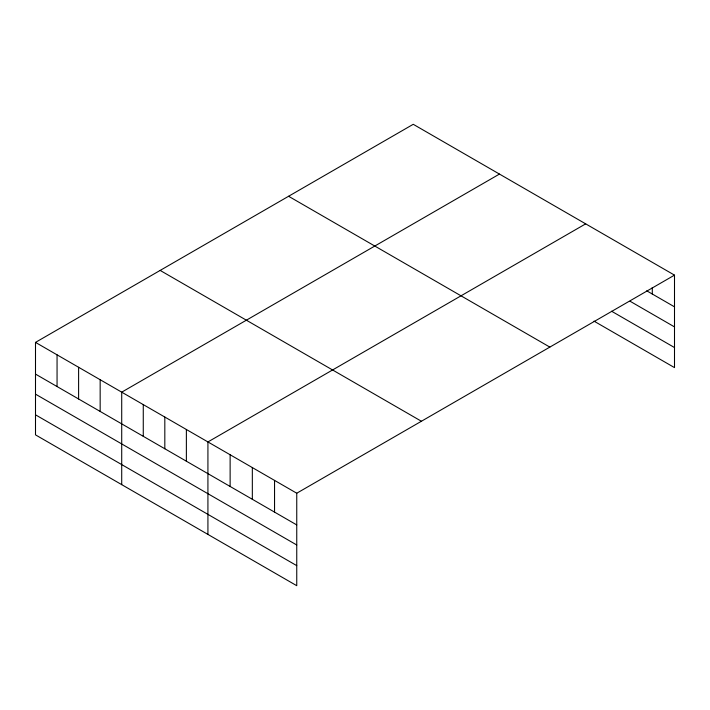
<?xml version="1.0" encoding="UTF-8"?>
<svg xmlns="http://www.w3.org/2000/svg" width="710" height="710" viewBox="0 0 710 710"><rect width="100%" height="100%" fill="white"/><g stroke="black" fill="none" stroke-linecap="round" stroke-linejoin="round"><path stroke-width="1.06" d="M35.5 342.389L296.753 493.219L296.753 585.697L35.5 434.866L35.5 342.389L413.247 124.303L674.5 275.134L674.5 367.611L594.004 321.133M499.458 174.074L121.712 392.168L121.712 484.646M585.679 223.845L207.923 441.939L207.923 534.417M296.753 493.219L674.5 275.134M646.739 290.816L674.5 306.835M630.09 301.253L674.5 326.893M611.585 311.228L674.5 347.554M288.588 196.271L549.842 347.101M160.158 270.421L421.412 421.252M35.5 374.099L296.753 524.93M35.5 394.156L296.753 544.987M35.5 414.817L296.753 565.648M652.295 287.461L652.295 294.02M274.548 480.404L274.548 512.114M252.334 467.579L252.334 499.29M230.129 454.764L230.129 486.465M186.375 429.497L186.375 461.207M164.818 417.054L164.818 448.764M143.269 404.611L143.269 436.322M100.163 379.726L100.163 411.427M78.606 367.283L78.606 398.984M57.057 354.831L57.057 386.542"/></g></svg>
